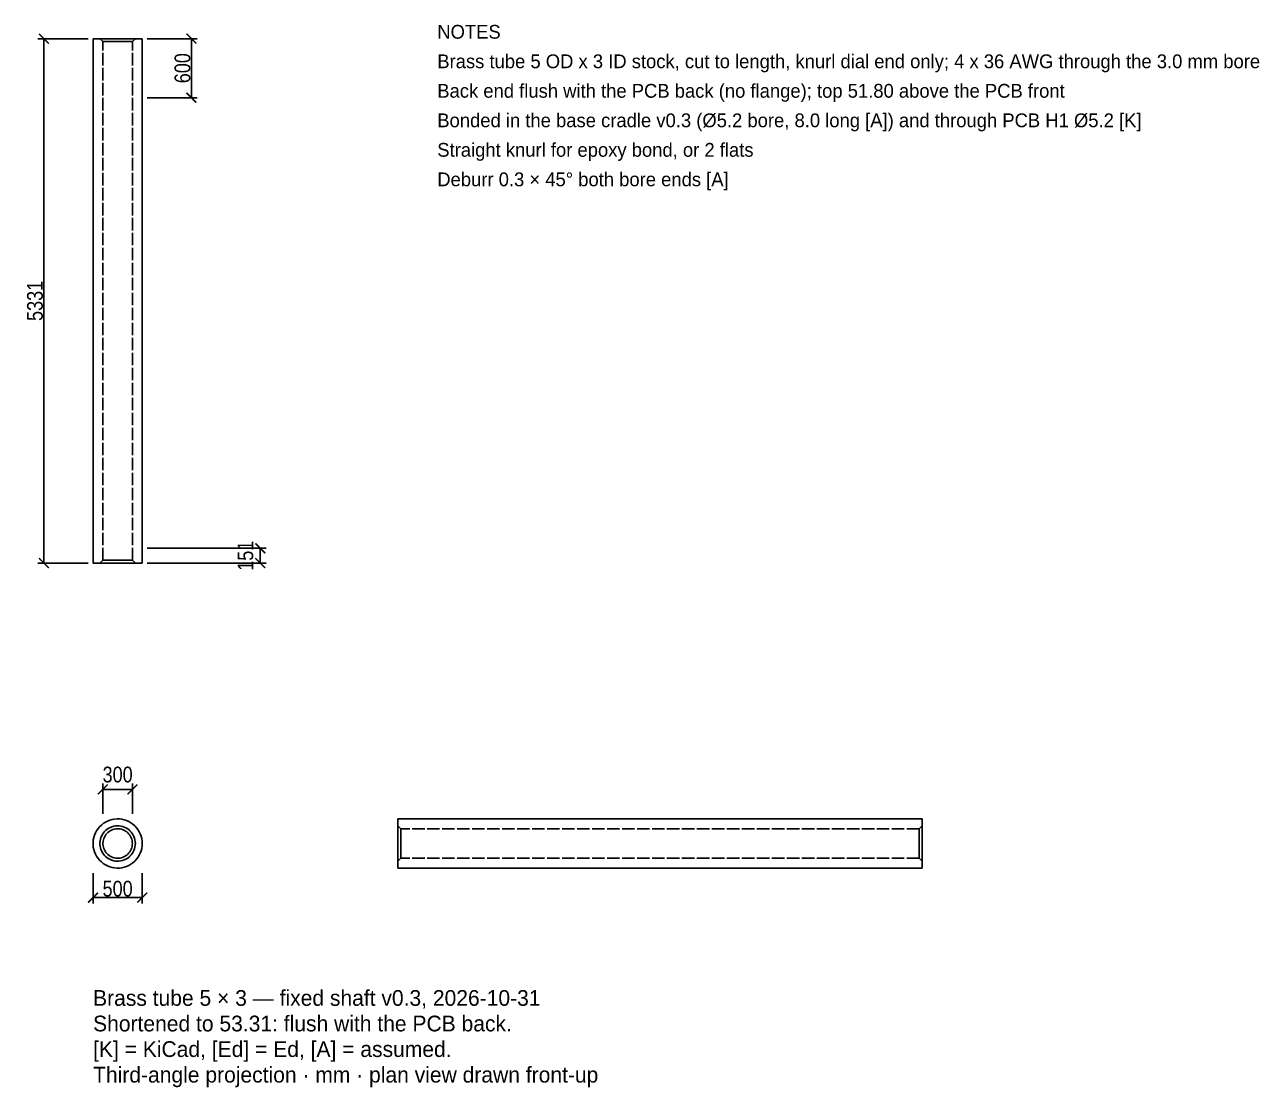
# Model space of a CAD drawing. Header units: millimetres. Extents: x -9 to 116, y -25 to 83.
import ezdxf

# ---------------------------------------------------------------- set-up
doc = ezdxf.new("R2010")
doc.units = ezdxf.units.MM
doc.linetypes.add('DASHED', pattern=[1.524, 1.27, -0.254])
for name, color, linetype in [('DIMS', 3, 'CONTINUOUS'), ('HIDDEN', 8, 'DASHED'), ('TEXT', 7, 'CONTINUOUS'), ('VISIBLE', 7, 'CONTINUOUS')]:
    doc.layers.add(name, color=color, linetype=linetype)
doc.styles.add('OpenSansCondensed-Light', font='OpenSansCondensed-Light.ttf')
doc.dimstyles.new('EZDXF', dxfattribs={"dimtxt": 0.25, "dimasz": 0.175, "dimexe": 0.375, "dimexo": 0.125, "dimgap": 0.1, "dimtad": 1, "dimlfac": 100, "dimzin": 12, "dimdsep": 46, "dimtxsty": 'OpenSansCondensed-Light', "dimblk": 'ARCHTICK', "dimcen": 2.5, "dimazin": 3, "dimtfac": 0.5, "dimtmove": 2, "dimatfit": 3})

# ---------------------------------------------------------------- blocks, each defined once
blk = doc.blocks.new('_ARCHTICK')
at = {"color": 0, "linetype": 'BYBLOCK', "const_width": 0.15}
blk.add_lwpolyline([(-0.5, -0.5), (0.5, 0.5)], dxfattribs=at)

msp = doc.modelspace()

# ---------------------------------------------------------------- linework, layer by layer
at = {"layer": 'HIDDEN'}
for points in [[(-2.5, 81.80922), (-2.42063, 81.80922), (-2.34127, 81.80922), (-2.2619, 81.80922), (-2.18254, 81.80922), (-2.10317, 81.80922), (-2.02381, 81.80922), (-1.94444, 81.80922), (-1.86508, 81.80922), (-1.78571, 81.80922), (-1.70635, 81.80922), (-1.62698, 81.80922), (-1.54762, 81.80922), (-1.46825, 81.80922), (-1.38889, 81.80922), (-1.30952, 81.80922), (-1.23016, 81.80922), (-1.15079, 81.80922), (-1.07143, 81.80922), (-0.99206, 81.80922), (-0.9127, 81.80922), (-0.83333, 81.80922), (-0.75397, 81.80922), (-0.6746, 81.80922), (-0.59524, 81.80922), (-0.51587, 81.80922), (-0.43651, 81.80922), (-0.35714, 81.80922), (-0.27778, 81.80922), (-0.19841, 81.80922), (-0.11905, 81.80922), (-0.03968, 81.80922), (0.03968, 81.80922), (0.11905, 81.80922), (0.19841, 81.80922), (0.27778, 81.80922), (0.35714, 81.80922), (0.43651, 81.80922), (0.51587, 81.80922), (0.59524, 81.80922), (0.6746, 81.80922), (0.75397, 81.80922), (0.83333, 81.80922), (0.9127, 81.80922), (0.99206, 81.80922), (1.07143, 81.80922), (1.15079, 81.80922), (1.23016, 81.80922), (1.30952, 81.80922), (1.38889, 81.80922), (1.46825, 81.80922), (1.54762, 81.80922), (1.62698, 81.80922), (1.70635, 81.80922), (1.78571, 81.80922), (1.86508, 81.80922), (1.94444, 81.80922), (2.02381, 81.80922), (2.10317, 81.80922), (2.18254, 81.80922), (2.2619, 81.80922), (2.34127, 81.80922), (2.42063, 81.80922), (2.5, 81.80922)], [(1.8, 81.80922), (1.74286, 81.80922), (1.68571, 81.80922), (1.62857, 81.80922), (1.57143, 81.80922), (1.51429, 81.80922), (1.45714, 81.80922), (1.4, 81.80922), (1.34286, 81.80922), (1.28571, 81.80922), (1.22857, 81.80922), (1.17143, 81.80922), (1.11429, 81.80922), (1.05714, 81.80922), (1, 81.80922), (0.94286, 81.80922), (0.88571, 81.80922), (0.82857, 81.80922), (0.77143, 81.80922), (0.71429, 81.80922), (0.65714, 81.80922), (0.6, 81.80922), (0.54286, 81.80922), (0.48571, 81.80922), (0.42857, 81.80922), (0.37143, 81.80922), (0.31429, 81.80922), (0.25714, 81.80922), (0.2, 81.80922), (0.14286, 81.80922), (0.08571, 81.80922), (0.02857, 81.80922), (-0.02857, 81.80922), (-0.08571, 81.80922), (-0.14286, 81.80922), (-0.2, 81.80922), (-0.25714, 81.80922), (-0.31429, 81.80922), (-0.37143, 81.80922), (-0.42857, 81.80922), (-0.48571, 81.80922), (-0.54286, 81.80922), (-0.6, 81.80922), (-0.65714, 81.80922), (-0.71429, 81.80922), (-0.77143, 81.80922), (-0.82857, 81.80922), (-0.88571, 81.80922), (-0.94286, 81.80922), (-1, 81.80922), (-1.05714, 81.80922), (-1.11429, 81.80922), (-1.17143, 81.80922), (-1.22857, 81.80922), (-1.28571, 81.80922), (-1.34286, 81.80922), (-1.4, 81.80922), (-1.45714, 81.80922), (-1.51429, 81.80922), (-1.57143, 81.80922), (-1.62857, 81.80922), (-1.68571, 81.80922), (-1.74286, 81.80922), (-1.8, 81.80922)], [(-1.8, 81.80922), (-1.74286, 81.80922), (-1.68571, 81.80922), (-1.62857, 81.80922), (-1.57143, 81.80922), (-1.51429, 81.80922), (-1.45714, 81.80922), (-1.4, 81.80922), (-1.34286, 81.80922), (-1.28571, 81.80922), (-1.22857, 81.80922), (-1.17143, 81.80922), (-1.11429, 81.80922), (-1.05714, 81.80922), (-1, 81.80922), (-0.94286, 81.80922), (-0.88571, 81.80922), (-0.82857, 81.80922), (-0.77143, 81.80922), (-0.71429, 81.80922), (-0.65714, 81.80922), (-0.6, 81.80922), (-0.54286, 81.80922), (-0.48571, 81.80922), (-0.42857, 81.80922), (-0.37143, 81.80922), (-0.31429, 81.80922), (-0.25714, 81.80922), (-0.2, 81.80922), (-0.14286, 81.80922), (-0.08571, 81.80922), (-0.02857, 81.80922), (0.02857, 81.80922), (0.08571, 81.80922), (0.14286, 81.80922), (0.2, 81.80922), (0.25714, 81.80922), (0.31429, 81.80922), (0.37143, 81.80922), (0.42857, 81.80922), (0.48571, 81.80922), (0.54286, 81.80922), (0.6, 81.80922), (0.65714, 81.80922), (0.71429, 81.80922), (0.77143, 81.80922), (0.82857, 81.80922), (0.88571, 81.80922), (0.94286, 81.80922), (1, 81.80922), (1.05714, 81.80922), (1.11429, 81.80922), (1.17143, 81.80922), (1.22857, 81.80922), (1.28571, 81.80922), (1.34286, 81.80922), (1.4, 81.80922), (1.45714, 81.80922), (1.51429, 81.80922), (1.57143, 81.80922), (1.62857, 81.80922), (1.68571, 81.80922), (1.74286, 81.80922), (1.8, 81.80922)], [(-1.5, 81.50922), (-1.8, 81.80922)], [(1.8, 81.80922), (1.5, 81.50922)], [(1.5, 81.50922), (1.45238, 81.50922), (1.40476, 81.50922), (1.35714, 81.50922), (1.30952, 81.50922), (1.2619, 81.50922), (1.21429, 81.50922), (1.16667, 81.50922), (1.11905, 81.50922), (1.07143, 81.50922), (1.02381, 81.50922), (0.97619, 81.50922), (0.92857, 81.50922), (0.88095, 81.50922), (0.83333, 81.50922), (0.78571, 81.50922), (0.7381, 81.50922), (0.69048, 81.50922), (0.64286, 81.50922), (0.59524, 81.50922), (0.54762, 81.50922), (0.5, 81.50922), (0.45238, 81.50922), (0.40476, 81.50922), (0.35714, 81.50922), (0.30952, 81.50922), (0.2619, 81.50922), (0.21429, 81.50922), (0.16667, 81.50922), (0.11905, 81.50922), (0.07143, 81.50922), (0.02381, 81.50922), (-0.02381, 81.50922), (-0.07143, 81.50922), (-0.11905, 81.50922), (-0.16667, 81.50922), (-0.21429, 81.50922), (-0.2619, 81.50922), (-0.30952, 81.50922), (-0.35714, 81.50922), (-0.40476, 81.50922), (-0.45238, 81.50922), (-0.5, 81.50922), (-0.54762, 81.50922), (-0.59524, 81.50922), (-0.64286, 81.50922), (-0.69048, 81.50922), (-0.7381, 81.50922), (-0.78571, 81.50922), (-0.83333, 81.50922), (-0.88095, 81.50922), (-0.92857, 81.50922), (-0.97619, 81.50922), (-1.02381, 81.50922), (-1.07143, 81.50922), (-1.11905, 81.50922), (-1.16667, 81.50922), (-1.21429, 81.50922), (-1.2619, 81.50922), (-1.30952, 81.50922), (-1.35714, 81.50922), (-1.40476, 81.50922), (-1.45238, 81.50922), (-1.5, 81.50922)], [(-1.5, 81.50922), (-1.45238, 81.50922), (-1.40476, 81.50922), (-1.35714, 81.50922), (-1.30952, 81.50922), (-1.2619, 81.50922), (-1.21429, 81.50922), (-1.16667, 81.50922), (-1.11905, 81.50922), (-1.07143, 81.50922), (-1.02381, 81.50922), (-0.97619, 81.50922), (-0.92857, 81.50922), (-0.88095, 81.50922), (-0.83333, 81.50922), (-0.78571, 81.50922), (-0.7381, 81.50922), (-0.69048, 81.50922), (-0.64286, 81.50922), (-0.59524, 81.50922), (-0.54762, 81.50922), (-0.5, 81.50922), (-0.45238, 81.50922), (-0.40476, 81.50922), (-0.35714, 81.50922), (-0.30952, 81.50922), (-0.2619, 81.50922), (-0.21429, 81.50922), (-0.16667, 81.50922), (-0.11905, 81.50922), (-0.07143, 81.50922), (-0.02381, 81.50922), (0.02381, 81.50922), (0.07143, 81.50922), (0.11905, 81.50922), (0.16667, 81.50922), (0.21429, 81.50922), (0.2619, 81.50922), (0.30952, 81.50922), (0.35714, 81.50922), (0.40476, 81.50922), (0.45238, 81.50922), (0.5, 81.50922), (0.54762, 81.50922), (0.59524, 81.50922), (0.64286, 81.50922), (0.69048, 81.50922), (0.7381, 81.50922), (0.78571, 81.50922), (0.83333, 81.50922), (0.88095, 81.50922), (0.92857, 81.50922), (0.97619, 81.50922), (1.02381, 81.50922), (1.07143, 81.50922), (1.11905, 81.50922), (1.16667, 81.50922), (1.21429, 81.50922), (1.2619, 81.50922), (1.30952, 81.50922), (1.35714, 81.50922), (1.40476, 81.50922), (1.45238, 81.50922), (1.5, 81.50922)], [(-1.5, 28.79922), (-1.5, 81.50922)], [(1.5, 28.79922), (1.5, 81.50922)], [(-2.5, 28.49922), (-2.42063, 28.49922), (-2.34127, 28.49922), (-2.2619, 28.49922), (-2.18254, 28.49922), (-2.10317, 28.49922), (-2.02381, 28.49922), (-1.94444, 28.49922), (-1.86508, 28.49922), (-1.78571, 28.49922), (-1.70635, 28.49922), (-1.62698, 28.49922), (-1.54762, 28.49922), (-1.46825, 28.49922), (-1.38889, 28.49922), (-1.30952, 28.49922), (-1.23016, 28.49922), (-1.15079, 28.49922), (-1.07143, 28.49922), (-0.99206, 28.49922), (-0.9127, 28.49922), (-0.83333, 28.49922), (-0.75397, 28.49922), (-0.6746, 28.49922), (-0.59524, 28.49922), (-0.51587, 28.49922), (-0.43651, 28.49922), (-0.35714, 28.49922), (-0.27778, 28.49922), (-0.19841, 28.49922), (-0.11905, 28.49922), (-0.03968, 28.49922), (0.03968, 28.49922), (0.11905, 28.49922), (0.19841, 28.49922), (0.27778, 28.49922), (0.35714, 28.49922), (0.43651, 28.49922), (0.51587, 28.49922), (0.59524, 28.49922), (0.6746, 28.49922), (0.75397, 28.49922), (0.83333, 28.49922), (0.9127, 28.49922), (0.99206, 28.49922), (1.07143, 28.49922), (1.15079, 28.49922), (1.23016, 28.49922), (1.30952, 28.49922), (1.38889, 28.49922), (1.46825, 28.49922), (1.54762, 28.49922), (1.62698, 28.49922), (1.70635, 28.49922), (1.78571, 28.49922), (1.86508, 28.49922), (1.94444, 28.49922), (2.02381, 28.49922), (2.10317, 28.49922), (2.18254, 28.49922), (2.2619, 28.49922), (2.34127, 28.49922), (2.42063, 28.49922), (2.5, 28.49922)], [(-1.5, 28.79922), (-1.8, 28.49922)], [(1.8, 28.49922), (1.74286, 28.49922), (1.68571, 28.49922), (1.62857, 28.49922), (1.57143, 28.49922), (1.51429, 28.49922), (1.45714, 28.49922), (1.4, 28.49922), (1.34286, 28.49922), (1.28571, 28.49922), (1.22857, 28.49922), (1.17143, 28.49922), (1.11429, 28.49922), (1.05714, 28.49922), (1, 28.49922), (0.94286, 28.49922), (0.88571, 28.49922), (0.82857, 28.49922), (0.77143, 28.49922), (0.71429, 28.49922), (0.65714, 28.49922), (0.6, 28.49922), (0.54286, 28.49922), (0.48571, 28.49922), (0.42857, 28.49922), (0.37143, 28.49922), (0.31429, 28.49922), (0.25714, 28.49922), (0.2, 28.49922), (0.14286, 28.49922), (0.08571, 28.49922), (0.02857, 28.49922), (-0.02857, 28.49922), (-0.08571, 28.49922), (-0.14286, 28.49922), (-0.2, 28.49922), (-0.25714, 28.49922), (-0.31429, 28.49922), (-0.37143, 28.49922), (-0.42857, 28.49922), (-0.48571, 28.49922), (-0.54286, 28.49922), (-0.6, 28.49922), (-0.65714, 28.49922), (-0.71429, 28.49922), (-0.77143, 28.49922), (-0.82857, 28.49922), (-0.88571, 28.49922), (-0.94286, 28.49922), (-1, 28.49922), (-1.05714, 28.49922), (-1.11429, 28.49922), (-1.17143, 28.49922), (-1.22857, 28.49922), (-1.28571, 28.49922), (-1.34286, 28.49922), (-1.4, 28.49922), (-1.45714, 28.49922), (-1.51429, 28.49922), (-1.57143, 28.49922), (-1.62857, 28.49922), (-1.68571, 28.49922), (-1.74286, 28.49922), (-1.8, 28.49922)], [(-1.8, 28.49922), (-1.74286, 28.49922), (-1.68571, 28.49922), (-1.62857, 28.49922), (-1.57143, 28.49922), (-1.51429, 28.49922), (-1.45714, 28.49922), (-1.4, 28.49922), (-1.34286, 28.49922), (-1.28571, 28.49922), (-1.22857, 28.49922), (-1.17143, 28.49922), (-1.11429, 28.49922), (-1.05714, 28.49922), (-1, 28.49922), (-0.94286, 28.49922), (-0.88571, 28.49922), (-0.82857, 28.49922), (-0.77143, 28.49922), (-0.71429, 28.49922), (-0.65714, 28.49922), (-0.6, 28.49922), (-0.54286, 28.49922), (-0.48571, 28.49922), (-0.42857, 28.49922), (-0.37143, 28.49922), (-0.31429, 28.49922), (-0.25714, 28.49922), (-0.2, 28.49922), (-0.14286, 28.49922), (-0.08571, 28.49922), (-0.02857, 28.49922), (0.02857, 28.49922), (0.08571, 28.49922), (0.14286, 28.49922), (0.2, 28.49922), (0.25714, 28.49922), (0.31429, 28.49922), (0.37143, 28.49922), (0.42857, 28.49922), (0.48571, 28.49922), (0.54286, 28.49922), (0.6, 28.49922), (0.65714, 28.49922), (0.71429, 28.49922), (0.77143, 28.49922), (0.82857, 28.49922), (0.88571, 28.49922), (0.94286, 28.49922), (1, 28.49922), (1.05714, 28.49922), (1.11429, 28.49922), (1.17143, 28.49922), (1.22857, 28.49922), (1.28571, 28.49922), (1.34286, 28.49922), (1.4, 28.49922), (1.45714, 28.49922), (1.51429, 28.49922), (1.57143, 28.49922), (1.62857, 28.49922), (1.68571, 28.49922), (1.74286, 28.49922), (1.8, 28.49922)], [(1.5, 28.79922), (1.45238, 28.79922), (1.40476, 28.79922), (1.35714, 28.79922), (1.30952, 28.79922), (1.2619, 28.79922), (1.21429, 28.79922), (1.16667, 28.79922), (1.11905, 28.79922), (1.07143, 28.79922), (1.02381, 28.79922), (0.97619, 28.79922), (0.92857, 28.79922), (0.88095, 28.79922), (0.83333, 28.79922), (0.78571, 28.79922), (0.7381, 28.79922), (0.69048, 28.79922), (0.64286, 28.79922), (0.59524, 28.79922), (0.54762, 28.79922), (0.5, 28.79922), (0.45238, 28.79922), (0.40476, 28.79922), (0.35714, 28.79922), (0.30952, 28.79922), (0.2619, 28.79922), (0.21429, 28.79922), (0.16667, 28.79922), (0.11905, 28.79922), (0.07143, 28.79922), (0.02381, 28.79922), (-0.02381, 28.79922), (-0.07143, 28.79922), (-0.11905, 28.79922), (-0.16667, 28.79922), (-0.21429, 28.79922), (-0.2619, 28.79922), (-0.30952, 28.79922), (-0.35714, 28.79922), (-0.40476, 28.79922), (-0.45238, 28.79922), (-0.5, 28.79922), (-0.54762, 28.79922), (-0.59524, 28.79922), (-0.64286, 28.79922), (-0.69048, 28.79922), (-0.7381, 28.79922), (-0.78571, 28.79922), (-0.83333, 28.79922), (-0.88095, 28.79922), (-0.92857, 28.79922), (-0.97619, 28.79922), (-1.02381, 28.79922), (-1.07143, 28.79922), (-1.11905, 28.79922), (-1.16667, 28.79922), (-1.21429, 28.79922), (-1.2619, 28.79922), (-1.30952, 28.79922), (-1.35714, 28.79922), (-1.40476, 28.79922), (-1.45238, 28.79922), (-1.5, 28.79922)], [(-1.5, 28.79922), (-1.45238, 28.79922), (-1.40476, 28.79922), (-1.35714, 28.79922), (-1.30952, 28.79922), (-1.2619, 28.79922), (-1.21429, 28.79922), (-1.16667, 28.79922), (-1.11905, 28.79922), (-1.07143, 28.79922), (-1.02381, 28.79922), (-0.97619, 28.79922), (-0.92857, 28.79922), (-0.88095, 28.79922), (-0.83333, 28.79922), (-0.78571, 28.79922), (-0.7381, 28.79922), (-0.69048, 28.79922), (-0.64286, 28.79922), (-0.59524, 28.79922), (-0.54762, 28.79922), (-0.5, 28.79922), (-0.45238, 28.79922), (-0.40476, 28.79922), (-0.35714, 28.79922), (-0.30952, 28.79922), (-0.2619, 28.79922), (-0.21429, 28.79922), (-0.16667, 28.79922), (-0.11905, 28.79922), (-0.07143, 28.79922), (-0.02381, 28.79922), (0.02381, 28.79922), (0.07143, 28.79922), (0.11905, 28.79922), (0.16667, 28.79922), (0.21429, 28.79922), (0.2619, 28.79922), (0.30952, 28.79922), (0.35714, 28.79922), (0.40476, 28.79922), (0.45238, 28.79922), (0.5, 28.79922), (0.54762, 28.79922), (0.59524, 28.79922), (0.64286, 28.79922), (0.69048, 28.79922), (0.7381, 28.79922), (0.78571, 28.79922), (0.83333, 28.79922), (0.88095, 28.79922), (0.92857, 28.79922), (0.97619, 28.79922), (1.02381, 28.79922), (1.07143, 28.79922), (1.11905, 28.79922), (1.16667, 28.79922), (1.21429, 28.79922), (1.2619, 28.79922), (1.30952, 28.79922), (1.35714, 28.79922), (1.40476, 28.79922), (1.45238, 28.79922), (1.5, 28.79922)], [(1.8, 28.49922), (1.5, 28.79922)], [(2.5, 0), (2.48758, 0.24892), (2.45043, 0.49537), (2.38893, 0.73689), (2.30369, 0.97109), (2.19555, 1.19563), (2.0656, 1.4083), (1.91511, 1.60697), (1.74559, 1.78967), (1.55872, 1.95458), (1.35637, 2.10006), (1.14053, 2.22468), (0.91335, 2.32718), (0.6771, 2.40656), (0.43412, 2.46202), (0.18683, 2.49301), (-0.06233, 2.49922), (-0.31086, 2.4806), (-0.5563, 2.43732), (-0.79622, 2.36982), (-1.02822, 2.27876), (-1.25, 2.16506), (-1.45936, 2.02985), (-1.65421, 1.87445), (-1.83263, 1.70043), (-1.99283, 1.50951), (-2.13323, 1.30359), (-2.25242, 1.08471), (-2.34923, 0.85505), (-2.42269, 0.61689), (-2.47208, 0.37261), (-2.49689, 0.12461), (-2.49689, -0.12461), (-2.47208, -0.37261), (-2.42269, -0.61689), (-2.34923, -0.85505), (-2.25242, -1.08471), (-2.13323, -1.30359), (-1.99283, -1.50951), (-1.83263, -1.70043), (-1.65421, -1.87445), (-1.45936, -2.02985), (-1.25, -2.16506), (-1.02822, -2.27876), (-0.79622, -2.36982), (-0.5563, -2.43732), (-0.31086, -2.4806), (-0.06233, -2.49922), (0.18683, -2.49301), (0.43412, -2.46202), (0.6771, -2.40656), (0.91335, -2.32718), (1.14053, -2.22468), (1.35637, -2.10006), (1.55872, -1.95458), (1.74559, -1.78967), (1.91511, -1.60697), (2.0656, -1.4083), (2.19555, -1.19563), (2.30369, -0.97109), (2.38893, -0.73689), (2.45043, -0.49537), (2.48758, -0.24892), (2.5, 0)], [(1.8, 0), (1.79106, 0.17922), (1.76431, 0.35666), (1.72003, 0.53056), (1.65866, 0.69918), (1.5808, 0.86086), (1.48723, 1.01398), (1.37888, 1.15702), (1.25683, 1.28856), (1.12228, 1.4073), (0.97658, 1.51205), (0.82118, 1.60177), (0.65761, 1.67557), (0.48751, 1.73272), (0.31257, 1.77265), (0.13451, 1.79497), (-0.04488, 1.79944), (-0.22382, 1.78603), (-0.40054, 1.75487), (-0.57328, 1.70627), (-0.74032, 1.64071), (-0.9, 1.55885), (-1.05074, 1.46149), (-1.19103, 1.34961), (-1.31949, 1.22431), (-1.43484, 1.08685), (-1.53592, 0.93858), (-1.62174, 0.78099), (-1.69145, 0.61564), (-1.74434, 0.44416), (-1.7799, 0.26828), (-1.79776, 0.08972), (-1.79776, -0.08972), (-1.7799, -0.26828), (-1.74434, -0.44416), (-1.69145, -0.61564), (-1.62174, -0.78099), (-1.53592, -0.93858), (-1.43484, -1.08685), (-1.31949, -1.22431), (-1.19103, -1.34961), (-1.05074, -1.46149), (-0.9, -1.55885), (-0.74032, -1.64071), (-0.57328, -1.70627), (-0.40054, -1.75487), (-0.22382, -1.78603), (-0.04488, -1.79944), (0.13451, -1.79497), (0.31257, -1.77265), (0.48751, -1.73272), (0.65761, -1.67557), (0.82118, -1.60177), (0.97658, -1.51205), (1.12228, -1.4073), (1.25683, -1.28856), (1.37888, -1.15702), (1.48723, -1.01398), (1.5808, -0.86086), (1.65866, -0.69918), (1.72003, -0.53056), (1.76431, -0.35666), (1.79106, -0.17922), (1.8, 0)], [(1.5, 0), (1.49255, 0.14935), (1.47026, 0.29722), (1.43336, 0.44213), (1.38221, 0.58265), (1.31733, 0.71738), (1.23936, 0.84498), (1.14907, 0.96418), (1.04736, 1.0738), (0.93523, 1.17275), (0.81382, 1.26004), (0.68432, 1.33481), (0.54801, 1.39631), (0.40626, 1.44394), (0.26047, 1.47721), (0.1121, 1.49581), (-0.0374, 1.49953), (-0.18652, 1.48836), (-0.33378, 1.46239), (-0.47773, 1.42189), (-0.61693, 1.36726), (-0.75, 1.29904), (-0.87562, 1.21791), (-0.99253, 1.12467), (-1.09958, 1.02026), (-1.1957, 0.90571), (-1.27994, 0.78215), (-1.35145, 0.65083), (-1.40954, 0.51303), (-1.45362, 0.37014), (-1.48325, 0.22356), (-1.49814, 0.07477), (-1.49814, -0.07477), (-1.48325, -0.22356), (-1.45362, -0.37014), (-1.40954, -0.51303), (-1.35145, -0.65083), (-1.27994, -0.78215), (-1.1957, -0.90571), (-1.09958, -1.02026), (-0.99253, -1.12467), (-0.87562, -1.21791), (-0.75, -1.29904), (-0.61693, -1.36726), (-0.47773, -1.42189), (-0.33378, -1.46239), (-0.18652, -1.48836), (-0.0374, -1.49953), (0.1121, -1.49581), (0.26047, -1.47721), (0.40626, -1.44394), (0.54801, -1.39631), (0.68432, -1.33481), (0.81382, -1.26004), (0.93523, -1.17275), (1.04736, -1.0738), (1.14907, -0.96418), (1.23936, -0.84498), (1.31733, -0.71738), (1.38221, -0.58265), (1.43336, -0.44213), (1.47026, -0.29722), (1.49255, -0.14935), (1.5, 0)], [(28.5, 2.5), (28.5, 2.42063), (28.5, 2.34127), (28.5, 2.2619), (28.5, 2.18254), (28.5, 2.10317), (28.5, 2.02381), (28.5, 1.94444), (28.5, 1.86508), (28.5, 1.78571), (28.5, 1.70635), (28.5, 1.62698), (28.5, 1.54762), (28.5, 1.46825), (28.5, 1.38889), (28.5, 1.30952), (28.5, 1.23016), (28.5, 1.15079), (28.5, 1.07143), (28.5, 0.99206), (28.5, 0.9127), (28.5, 0.83333), (28.5, 0.75397), (28.5, 0.6746), (28.5, 0.59524), (28.5, 0.51587), (28.5, 0.43651), (28.5, 0.35714), (28.5, 0.27778), (28.5, 0.19841), (28.5, 0.11905), (28.5, 0.03968), (28.5, -0.03968), (28.5, -0.11905), (28.5, -0.19841), (28.5, -0.27778), (28.5, -0.35714), (28.5, -0.43651), (28.5, -0.51587), (28.5, -0.59524), (28.5, -0.6746), (28.5, -0.75397), (28.5, -0.83333), (28.5, -0.9127), (28.5, -0.99206), (28.5, -1.07143), (28.5, -1.15079), (28.5, -1.23016), (28.5, -1.30952), (28.5, -1.38889), (28.5, -1.46825), (28.5, -1.54762), (28.5, -1.62698), (28.5, -1.70635), (28.5, -1.78571), (28.5, -1.86508), (28.5, -1.94444), (28.5, -2.02381), (28.5, -2.10317), (28.5, -2.18254), (28.5, -2.2619), (28.5, -2.34127), (28.5, -2.42063), (28.5, -2.5)], [(28.5, 0), (28.5, 0.02857), (28.5, 0.05714), (28.5, 0.08571), (28.5, 0.11429), (28.5, 0.14286), (28.5, 0.17143), (28.5, 0.2), (28.5, 0.22857), (28.5, 0.25714), (28.5, 0.28571), (28.5, 0.31429), (28.5, 0.34286), (28.5, 0.37143), (28.5, 0.4), (28.5, 0.42857), (28.5, 0.45714), (28.5, 0.48571), (28.5, 0.51429), (28.5, 0.54286), (28.5, 0.57143), (28.5, 0.6), (28.5, 0.62857), (28.5, 0.65714), (28.5, 0.68571), (28.5, 0.71429), (28.5, 0.74286), (28.5, 0.77143), (28.5, 0.8), (28.5, 0.82857), (28.5, 0.85714), (28.5, 0.88571), (28.5, 0.91429), (28.5, 0.94286), (28.5, 0.97143), (28.5, 1), (28.5, 1.02857), (28.5, 1.05714), (28.5, 1.08571), (28.5, 1.11429), (28.5, 1.14286), (28.5, 1.17143), (28.5, 1.2), (28.5, 1.22857), (28.5, 1.25714), (28.5, 1.28571), (28.5, 1.31429), (28.5, 1.34286), (28.5, 1.37143), (28.5, 1.4), (28.5, 1.42857), (28.5, 1.45714), (28.5, 1.48571), (28.5, 1.51429), (28.5, 1.54286), (28.5, 1.57143), (28.5, 1.6), (28.5, 1.62857), (28.5, 1.65714), (28.5, 1.68571), (28.5, 1.71429), (28.5, 1.74286), (28.5, 1.77143), (28.5, 1.8)], [(28.5, 1.8), (28.5, 1.74286), (28.5, 1.68571), (28.5, 1.62857), (28.5, 1.57143), (28.5, 1.51429), (28.5, 1.45714), (28.5, 1.4), (28.5, 1.34286), (28.5, 1.28571), (28.5, 1.22857), (28.5, 1.17143), (28.5, 1.11429), (28.5, 1.05714), (28.5, 1), (28.5, 0.94286), (28.5, 0.88571), (28.5, 0.82857), (28.5, 0.77143), (28.5, 0.71429), (28.5, 0.65714), (28.5, 0.6), (28.5, 0.54286), (28.5, 0.48571), (28.5, 0.42857), (28.5, 0.37143), (28.5, 0.31429), (28.5, 0.25714), (28.5, 0.2), (28.5, 0.14286), (28.5, 0.08571), (28.5, 0.02857), (28.5, -0.02857), (28.5, -0.08571), (28.5, -0.14286), (28.5, -0.2), (28.5, -0.25714), (28.5, -0.31429), (28.5, -0.37143), (28.5, -0.42857), (28.5, -0.48571), (28.5, -0.54286), (28.5, -0.6), (28.5, -0.65714), (28.5, -0.71429), (28.5, -0.77143), (28.5, -0.82857), (28.5, -0.88571), (28.5, -0.94286), (28.5, -1), (28.5, -1.05714), (28.5, -1.11429), (28.5, -1.17143), (28.5, -1.22857), (28.5, -1.28571), (28.5, -1.34286), (28.5, -1.4), (28.5, -1.45714), (28.5, -1.51429), (28.5, -1.57143), (28.5, -1.62857), (28.5, -1.68571), (28.5, -1.74286), (28.5, -1.8)], [(28.8, 1.5), (28.5, 1.8)], [(28.8, 0), (28.8, 0.02381), (28.8, 0.04762), (28.8, 0.07143), (28.8, 0.09524), (28.8, 0.11905), (28.8, 0.14286), (28.8, 0.16667), (28.8, 0.19048), (28.8, 0.21429), (28.8, 0.2381), (28.8, 0.2619), (28.8, 0.28571), (28.8, 0.30952), (28.8, 0.33333), (28.8, 0.35714), (28.8, 0.38095), (28.8, 0.40476), (28.8, 0.42857), (28.8, 0.45238), (28.8, 0.47619), (28.8, 0.5), (28.8, 0.52381), (28.8, 0.54762), (28.8, 0.57143), (28.8, 0.59524), (28.8, 0.61905), (28.8, 0.64286), (28.8, 0.66667), (28.8, 0.69048), (28.8, 0.71429), (28.8, 0.7381), (28.8, 0.7619), (28.8, 0.78571), (28.8, 0.80952), (28.8, 0.83333), (28.8, 0.85714), (28.8, 0.88095), (28.8, 0.90476), (28.8, 0.92857), (28.8, 0.95238), (28.8, 0.97619), (28.8, 1), (28.8, 1.02381), (28.8, 1.04762), (28.8, 1.07143), (28.8, 1.09524), (28.8, 1.11905), (28.8, 1.14286), (28.8, 1.16667), (28.8, 1.19048), (28.8, 1.21429), (28.8, 1.2381), (28.8, 1.2619), (28.8, 1.28571), (28.8, 1.30952), (28.8, 1.33333), (28.8, 1.35714), (28.8, 1.38095), (28.8, 1.40476), (28.8, 1.42857), (28.8, 1.45238), (28.8, 1.47619), (28.8, 1.5)], [(28.8, 1.5), (28.8, 1.45238), (28.8, 1.40476), (28.8, 1.35714), (28.8, 1.30952), (28.8, 1.2619), (28.8, 1.21429), (28.8, 1.16667), (28.8, 1.11905), (28.8, 1.07143), (28.8, 1.02381), (28.8, 0.97619), (28.8, 0.92857), (28.8, 0.88095), (28.8, 0.83333), (28.8, 0.78571), (28.8, 0.7381), (28.8, 0.69048), (28.8, 0.64286), (28.8, 0.59524), (28.8, 0.54762), (28.8, 0.5), (28.8, 0.45238), (28.8, 0.40476), (28.8, 0.35714), (28.8, 0.30952), (28.8, 0.2619), (28.8, 0.21429), (28.8, 0.16667), (28.8, 0.11905), (28.8, 0.07143), (28.8, 0.02381), (28.8, -0.02381), (28.8, -0.07143), (28.8, -0.11905), (28.8, -0.16667), (28.8, -0.21429), (28.8, -0.2619), (28.8, -0.30952), (28.8, -0.35714), (28.8, -0.40476), (28.8, -0.45238), (28.8, -0.5), (28.8, -0.54762), (28.8, -0.59524), (28.8, -0.64286), (28.8, -0.69048), (28.8, -0.7381), (28.8, -0.78571), (28.8, -0.83333), (28.8, -0.88095), (28.8, -0.92857), (28.8, -0.97619), (28.8, -1.02381), (28.8, -1.07143), (28.8, -1.11905), (28.8, -1.16667), (28.8, -1.21429), (28.8, -1.2619), (28.8, -1.30952), (28.8, -1.35714), (28.8, -1.40476), (28.8, -1.45238), (28.8, -1.5)], [(81.51, 1.5), (28.8, 1.5)], [(81.51, 1.5), (81.81, 1.8)], [(81.51, 0), (81.51, 0.02381), (81.51, 0.04762), (81.51, 0.07143), (81.51, 0.09524), (81.51, 0.11905), (81.51, 0.14286), (81.51, 0.16667), (81.51, 0.19048), (81.51, 0.21429), (81.51, 0.2381), (81.51, 0.2619), (81.51, 0.28571), (81.51, 0.30952), (81.51, 0.33333), (81.51, 0.35714), (81.51, 0.38095), (81.51, 0.40476), (81.51, 0.42857), (81.51, 0.45238), (81.51, 0.47619), (81.51, 0.5), (81.51, 0.52381), (81.51, 0.54762), (81.51, 0.57143), (81.51, 0.59524), (81.51, 0.61905), (81.51, 0.64286), (81.51, 0.66667), (81.51, 0.69048), (81.51, 0.71429), (81.51, 0.7381), (81.51, 0.7619), (81.51, 0.78571), (81.51, 0.80952), (81.51, 0.83333), (81.51, 0.85714), (81.51, 0.88095), (81.51, 0.90476), (81.51, 0.92857), (81.51, 0.95238), (81.51, 0.97619), (81.51, 1), (81.51, 1.02381), (81.51, 1.04762), (81.51, 1.07143), (81.51, 1.09524), (81.51, 1.11905), (81.51, 1.14286), (81.51, 1.16667), (81.51, 1.19048), (81.51, 1.21429), (81.51, 1.2381), (81.51, 1.2619), (81.51, 1.28571), (81.51, 1.30952), (81.51, 1.33333), (81.51, 1.35714), (81.51, 1.38095), (81.51, 1.40476), (81.51, 1.42857), (81.51, 1.45238), (81.51, 1.47619), (81.51, 1.5)], [(81.51, 1.5), (81.51, 1.45238), (81.51, 1.40476), (81.51, 1.35714), (81.51, 1.30952), (81.51, 1.2619), (81.51, 1.21429), (81.51, 1.16667), (81.51, 1.11905), (81.51, 1.07143), (81.51, 1.02381), (81.51, 0.97619), (81.51, 0.92857), (81.51, 0.88095), (81.51, 0.83333), (81.51, 0.78571), (81.51, 0.7381), (81.51, 0.69048), (81.51, 0.64286), (81.51, 0.59524), (81.51, 0.54762), (81.51, 0.5), (81.51, 0.45238), (81.51, 0.40476), (81.51, 0.35714), (81.51, 0.30952), (81.51, 0.2619), (81.51, 0.21429), (81.51, 0.16667), (81.51, 0.11905), (81.51, 0.07143), (81.51, 0.02381), (81.51, -0.02381), (81.51, -0.07143), (81.51, -0.11905), (81.51, -0.16667), (81.51, -0.21429), (81.51, -0.2619), (81.51, -0.30952), (81.51, -0.35714), (81.51, -0.40476), (81.51, -0.45238), (81.51, -0.5), (81.51, -0.54762), (81.51, -0.59524), (81.51, -0.64286), (81.51, -0.69048), (81.51, -0.7381), (81.51, -0.78571), (81.51, -0.83333), (81.51, -0.88095), (81.51, -0.92857), (81.51, -0.97619), (81.51, -1.02381), (81.51, -1.07143), (81.51, -1.11905), (81.51, -1.16667), (81.51, -1.21429), (81.51, -1.2619), (81.51, -1.30952), (81.51, -1.35714), (81.51, -1.40476), (81.51, -1.45238), (81.51, -1.5)], [(81.81, 2.5), (81.81, 2.42063), (81.81, 2.34127), (81.81, 2.2619), (81.81, 2.18254), (81.81, 2.10317), (81.81, 2.02381), (81.81, 1.94444), (81.81, 1.86508), (81.81, 1.78571), (81.81, 1.70635), (81.81, 1.62698), (81.81, 1.54762), (81.81, 1.46825), (81.81, 1.38889), (81.81, 1.30952), (81.81, 1.23016), (81.81, 1.15079), (81.81, 1.07143), (81.81, 0.99206), (81.81, 0.9127), (81.81, 0.83333), (81.81, 0.75397), (81.81, 0.6746), (81.81, 0.59524), (81.81, 0.51587), (81.81, 0.43651), (81.81, 0.35714), (81.81, 0.27778), (81.81, 0.19841), (81.81, 0.11905), (81.81, 0.03968), (81.81, -0.03968), (81.81, -0.11905), (81.81, -0.19841), (81.81, -0.27778), (81.81, -0.35714), (81.81, -0.43651), (81.81, -0.51587), (81.81, -0.59524), (81.81, -0.6746), (81.81, -0.75397), (81.81, -0.83333), (81.81, -0.9127), (81.81, -0.99206), (81.81, -1.07143), (81.81, -1.15079), (81.81, -1.23016), (81.81, -1.30952), (81.81, -1.38889), (81.81, -1.46825), (81.81, -1.54762), (81.81, -1.62698), (81.81, -1.70635), (81.81, -1.78571), (81.81, -1.86508), (81.81, -1.94444), (81.81, -2.02381), (81.81, -2.10317), (81.81, -2.18254), (81.81, -2.2619), (81.81, -2.34127), (81.81, -2.42063), (81.81, -2.5)], [(81.81, 0), (81.81, 0.02857), (81.81, 0.05714), (81.81, 0.08571), (81.81, 0.11429), (81.81, 0.14286), (81.81, 0.17143), (81.81, 0.2), (81.81, 0.22857), (81.81, 0.25714), (81.81, 0.28571), (81.81, 0.31429), (81.81, 0.34286), (81.81, 0.37143), (81.81, 0.4), (81.81, 0.42857), (81.81, 0.45714), (81.81, 0.48571), (81.81, 0.51429), (81.81, 0.54286), (81.81, 0.57143), (81.81, 0.6), (81.81, 0.62857), (81.81, 0.65714), (81.81, 0.68571), (81.81, 0.71429), (81.81, 0.74286), (81.81, 0.77143), (81.81, 0.8), (81.81, 0.82857), (81.81, 0.85714), (81.81, 0.88571), (81.81, 0.91429), (81.81, 0.94286), (81.81, 0.97143), (81.81, 1), (81.81, 1.02857), (81.81, 1.05714), (81.81, 1.08571), (81.81, 1.11429), (81.81, 1.14286), (81.81, 1.17143), (81.81, 1.2), (81.81, 1.22857), (81.81, 1.25714), (81.81, 1.28571), (81.81, 1.31429), (81.81, 1.34286), (81.81, 1.37143), (81.81, 1.4), (81.81, 1.42857), (81.81, 1.45714), (81.81, 1.48571), (81.81, 1.51429), (81.81, 1.54286), (81.81, 1.57143), (81.81, 1.6), (81.81, 1.62857), (81.81, 1.65714), (81.81, 1.68571), (81.81, 1.71429), (81.81, 1.74286), (81.81, 1.77143), (81.81, 1.8)], [(81.81, 1.8), (81.81, 1.74286), (81.81, 1.68571), (81.81, 1.62857), (81.81, 1.57143), (81.81, 1.51429), (81.81, 1.45714), (81.81, 1.4), (81.81, 1.34286), (81.81, 1.28571), (81.81, 1.22857), (81.81, 1.17143), (81.81, 1.11429), (81.81, 1.05714), (81.81, 1), (81.81, 0.94286), (81.81, 0.88571), (81.81, 0.82857), (81.81, 0.77143), (81.81, 0.71429), (81.81, 0.65714), (81.81, 0.6), (81.81, 0.54286), (81.81, 0.48571), (81.81, 0.42857), (81.81, 0.37143), (81.81, 0.31429), (81.81, 0.25714), (81.81, 0.2), (81.81, 0.14286), (81.81, 0.08571), (81.81, 0.02857), (81.81, -0.02857), (81.81, -0.08571), (81.81, -0.14286), (81.81, -0.2), (81.81, -0.25714), (81.81, -0.31429), (81.81, -0.37143), (81.81, -0.42857), (81.81, -0.48571), (81.81, -0.54286), (81.81, -0.6), (81.81, -0.65714), (81.81, -0.71429), (81.81, -0.77143), (81.81, -0.82857), (81.81, -0.88571), (81.81, -0.94286), (81.81, -1), (81.81, -1.05714), (81.81, -1.11429), (81.81, -1.17143), (81.81, -1.22857), (81.81, -1.28571), (81.81, -1.34286), (81.81, -1.4), (81.81, -1.45714), (81.81, -1.51429), (81.81, -1.57143), (81.81, -1.62857), (81.81, -1.68571), (81.81, -1.74286), (81.81, -1.8)], [(28.5, -1.8), (28.5, -1.77143), (28.5, -1.74286), (28.5, -1.71429), (28.5, -1.68571), (28.5, -1.65714), (28.5, -1.62857), (28.5, -1.6), (28.5, -1.57143), (28.5, -1.54286), (28.5, -1.51429), (28.5, -1.48571), (28.5, -1.45714), (28.5, -1.42857), (28.5, -1.4), (28.5, -1.37143), (28.5, -1.34286), (28.5, -1.31429), (28.5, -1.28571), (28.5, -1.25714), (28.5, -1.22857), (28.5, -1.2), (28.5, -1.17143), (28.5, -1.14286), (28.5, -1.11429), (28.5, -1.08571), (28.5, -1.05714), (28.5, -1.02857), (28.5, -1), (28.5, -0.97143), (28.5, -0.94286), (28.5, -0.91429), (28.5, -0.88571), (28.5, -0.85714), (28.5, -0.82857), (28.5, -0.8), (28.5, -0.77143), (28.5, -0.74286), (28.5, -0.71429), (28.5, -0.68571), (28.5, -0.65714), (28.5, -0.62857), (28.5, -0.6), (28.5, -0.57143), (28.5, -0.54286), (28.5, -0.51429), (28.5, -0.48571), (28.5, -0.45714), (28.5, -0.42857), (28.5, -0.4), (28.5, -0.37143), (28.5, -0.34286), (28.5, -0.31429), (28.5, -0.28571), (28.5, -0.25714), (28.5, -0.22857), (28.5, -0.2), (28.5, -0.17143), (28.5, -0.14286), (28.5, -0.11429), (28.5, -0.08571), (28.5, -0.05714), (28.5, -0.02857), (28.5, 0)], [(28.8, -1.5), (28.8, -1.47619), (28.8, -1.45238), (28.8, -1.42857), (28.8, -1.40476), (28.8, -1.38095), (28.8, -1.35714), (28.8, -1.33333), (28.8, -1.30952), (28.8, -1.28571), (28.8, -1.2619), (28.8, -1.2381), (28.8, -1.21429), (28.8, -1.19048), (28.8, -1.16667), (28.8, -1.14286), (28.8, -1.11905), (28.8, -1.09524), (28.8, -1.07143), (28.8, -1.04762), (28.8, -1.02381), (28.8, -1), (28.8, -0.97619), (28.8, -0.95238), (28.8, -0.92857), (28.8, -0.90476), (28.8, -0.88095), (28.8, -0.85714), (28.8, -0.83333), (28.8, -0.80952), (28.8, -0.78571), (28.8, -0.7619), (28.8, -0.7381), (28.8, -0.71429), (28.8, -0.69048), (28.8, -0.66667), (28.8, -0.64286), (28.8, -0.61905), (28.8, -0.59524), (28.8, -0.57143), (28.8, -0.54762), (28.8, -0.52381), (28.8, -0.5), (28.8, -0.47619), (28.8, -0.45238), (28.8, -0.42857), (28.8, -0.40476), (28.8, -0.38095), (28.8, -0.35714), (28.8, -0.33333), (28.8, -0.30952), (28.8, -0.28571), (28.8, -0.2619), (28.8, -0.2381), (28.8, -0.21429), (28.8, -0.19048), (28.8, -0.16667), (28.8, -0.14286), (28.8, -0.11905), (28.8, -0.09524), (28.8, -0.07143), (28.8, -0.04762), (28.8, -0.02381), (28.8, 0)], [(81.51, -1.5), (81.51, -1.47619), (81.51, -1.45238), (81.51, -1.42857), (81.51, -1.40476), (81.51, -1.38095), (81.51, -1.35714), (81.51, -1.33333), (81.51, -1.30952), (81.51, -1.28571), (81.51, -1.2619), (81.51, -1.2381), (81.51, -1.21429), (81.51, -1.19048), (81.51, -1.16667), (81.51, -1.14286), (81.51, -1.11905), (81.51, -1.09524), (81.51, -1.07143), (81.51, -1.04762), (81.51, -1.02381), (81.51, -1), (81.51, -0.97619), (81.51, -0.95238), (81.51, -0.92857), (81.51, -0.90476), (81.51, -0.88095), (81.51, -0.85714), (81.51, -0.83333), (81.51, -0.80952), (81.51, -0.78571), (81.51, -0.7619), (81.51, -0.7381), (81.51, -0.71429), (81.51, -0.69048), (81.51, -0.66667), (81.51, -0.64286), (81.51, -0.61905), (81.51, -0.59524), (81.51, -0.57143), (81.51, -0.54762), (81.51, -0.52381), (81.51, -0.5), (81.51, -0.47619), (81.51, -0.45238), (81.51, -0.42857), (81.51, -0.40476), (81.51, -0.38095), (81.51, -0.35714), (81.51, -0.33333), (81.51, -0.30952), (81.51, -0.28571), (81.51, -0.2619), (81.51, -0.2381), (81.51, -0.21429), (81.51, -0.19048), (81.51, -0.16667), (81.51, -0.14286), (81.51, -0.11905), (81.51, -0.09524), (81.51, -0.07143), (81.51, -0.04762), (81.51, -0.02381), (81.51, 0)], [(81.81, -1.8), (81.81, -1.77143), (81.81, -1.74286), (81.81, -1.71429), (81.81, -1.68571), (81.81, -1.65714), (81.81, -1.62857), (81.81, -1.6), (81.81, -1.57143), (81.81, -1.54286), (81.81, -1.51429), (81.81, -1.48571), (81.81, -1.45714), (81.81, -1.42857), (81.81, -1.4), (81.81, -1.37143), (81.81, -1.34286), (81.81, -1.31429), (81.81, -1.28571), (81.81, -1.25714), (81.81, -1.22857), (81.81, -1.2), (81.81, -1.17143), (81.81, -1.14286), (81.81, -1.11429), (81.81, -1.08571), (81.81, -1.05714), (81.81, -1.02857), (81.81, -1), (81.81, -0.97143), (81.81, -0.94286), (81.81, -0.91429), (81.81, -0.88571), (81.81, -0.85714), (81.81, -0.82857), (81.81, -0.8), (81.81, -0.77143), (81.81, -0.74286), (81.81, -0.71429), (81.81, -0.68571), (81.81, -0.65714), (81.81, -0.62857), (81.81, -0.6), (81.81, -0.57143), (81.81, -0.54286), (81.81, -0.51429), (81.81, -0.48571), (81.81, -0.45714), (81.81, -0.42857), (81.81, -0.4), (81.81, -0.37143), (81.81, -0.34286), (81.81, -0.31429), (81.81, -0.28571), (81.81, -0.25714), (81.81, -0.22857), (81.81, -0.2), (81.81, -0.17143), (81.81, -0.14286), (81.81, -0.11429), (81.81, -0.08571), (81.81, -0.05714), (81.81, -0.02857), (81.81, 0)], [(28.8, -1.5), (28.5, -1.8)], [(81.51, -1.5), (28.8, -1.5)], [(81.51, -1.5), (81.81, -1.8)]]:
    msp.add_lwpolyline(points, dxfattribs=at)
at = {"layer": 'VISIBLE'}
for points in [[(2.5, 81.80922), (2.42063, 81.80922), (2.34127, 81.80922), (2.2619, 81.80922), (2.18254, 81.80922), (2.10317, 81.80922), (2.02381, 81.80922), (1.94444, 81.80922), (1.86508, 81.80922), (1.78571, 81.80922), (1.70635, 81.80922), (1.62698, 81.80922), (1.54762, 81.80922), (1.46825, 81.80922), (1.38889, 81.80922), (1.30952, 81.80922), (1.23016, 81.80922), (1.15079, 81.80922), (1.07143, 81.80922), (0.99206, 81.80922), (0.9127, 81.80922), (0.83333, 81.80922), (0.75397, 81.80922), (0.6746, 81.80922), (0.59524, 81.80922), (0.51587, 81.80922), (0.43651, 81.80922), (0.35714, 81.80922), (0.27778, 81.80922), (0.19841, 81.80922), (0.11905, 81.80922), (0.03968, 81.80922), (-0.03968, 81.80922), (-0.11905, 81.80922), (-0.19841, 81.80922), (-0.27778, 81.80922), (-0.35714, 81.80922), (-0.43651, 81.80922), (-0.51587, 81.80922), (-0.59524, 81.80922), (-0.6746, 81.80922), (-0.75397, 81.80922), (-0.83333, 81.80922), (-0.9127, 81.80922), (-0.99206, 81.80922), (-1.07143, 81.80922), (-1.15079, 81.80922), (-1.23016, 81.80922), (-1.30952, 81.80922), (-1.38889, 81.80922), (-1.46825, 81.80922), (-1.54762, 81.80922), (-1.62698, 81.80922), (-1.70635, 81.80922), (-1.78571, 81.80922), (-1.86508, 81.80922), (-1.94444, 81.80922), (-2.02381, 81.80922), (-2.10317, 81.80922), (-2.18254, 81.80922), (-2.2619, 81.80922), (-2.34127, 81.80922), (-2.42063, 81.80922), (-2.5, 81.80922)], [(-2.5, 28.49922), (-2.5, 81.80922)], [(2.5, 28.49922), (2.5, 81.80922)], [(2.5, 28.49922), (2.42063, 28.49922), (2.34127, 28.49922), (2.2619, 28.49922), (2.18254, 28.49922), (2.10317, 28.49922), (2.02381, 28.49922), (1.94444, 28.49922), (1.86508, 28.49922), (1.78571, 28.49922), (1.70635, 28.49922), (1.62698, 28.49922), (1.54762, 28.49922), (1.46825, 28.49922), (1.38889, 28.49922), (1.30952, 28.49922), (1.23016, 28.49922), (1.15079, 28.49922), (1.07143, 28.49922), (0.99206, 28.49922), (0.9127, 28.49922), (0.83333, 28.49922), (0.75397, 28.49922), (0.6746, 28.49922), (0.59524, 28.49922), (0.51587, 28.49922), (0.43651, 28.49922), (0.35714, 28.49922), (0.27778, 28.49922), (0.19841, 28.49922), (0.11905, 28.49922), (0.03968, 28.49922), (-0.03968, 28.49922), (-0.11905, 28.49922), (-0.19841, 28.49922), (-0.27778, 28.49922), (-0.35714, 28.49922), (-0.43651, 28.49922), (-0.51587, 28.49922), (-0.59524, 28.49922), (-0.6746, 28.49922), (-0.75397, 28.49922), (-0.83333, 28.49922), (-0.9127, 28.49922), (-0.99206, 28.49922), (-1.07143, 28.49922), (-1.15079, 28.49922), (-1.23016, 28.49922), (-1.30952, 28.49922), (-1.38889, 28.49922), (-1.46825, 28.49922), (-1.54762, 28.49922), (-1.62698, 28.49922), (-1.70635, 28.49922), (-1.78571, 28.49922), (-1.86508, 28.49922), (-1.94444, 28.49922), (-2.02381, 28.49922), (-2.10317, 28.49922), (-2.18254, 28.49922), (-2.2619, 28.49922), (-2.34127, 28.49922), (-2.42063, 28.49922), (-2.5, 28.49922)], [(2.5, 0), (2.48758, 0.24892), (2.45043, 0.49537), (2.38893, 0.73689), (2.30369, 0.97109), (2.19555, 1.19563), (2.0656, 1.4083), (1.91511, 1.60697), (1.74559, 1.78967), (1.55872, 1.95458), (1.35637, 2.10006), (1.14053, 2.22468), (0.91335, 2.32718), (0.6771, 2.40656), (0.43412, 2.46202), (0.18683, 2.49301), (-0.06233, 2.49922), (-0.31086, 2.4806), (-0.5563, 2.43732), (-0.79622, 2.36982), (-1.02822, 2.27876), (-1.25, 2.16506), (-1.45936, 2.02985), (-1.65421, 1.87445), (-1.83263, 1.70043), (-1.99283, 1.50951), (-2.13323, 1.30359), (-2.25242, 1.08471), (-2.34923, 0.85505), (-2.42269, 0.61689), (-2.47208, 0.37261), (-2.49689, 0.12461), (-2.49689, -0.12461), (-2.47208, -0.37261), (-2.42269, -0.61689), (-2.34923, -0.85505), (-2.25242, -1.08471), (-2.13323, -1.30359), (-1.99283, -1.50951), (-1.83263, -1.70043), (-1.65421, -1.87445), (-1.45936, -2.02985), (-1.25, -2.16506), (-1.02822, -2.27876), (-0.79622, -2.36982), (-0.5563, -2.43732), (-0.31086, -2.4806), (-0.06233, -2.49922), (0.18683, -2.49301), (0.43412, -2.46202), (0.6771, -2.40656), (0.91335, -2.32718), (1.14053, -2.22468), (1.35637, -2.10006), (1.55872, -1.95458), (1.74559, -1.78967), (1.91511, -1.60697), (2.0656, -1.4083), (2.19555, -1.19563), (2.30369, -0.97109), (2.38893, -0.73689), (2.45043, -0.49537), (2.48758, -0.24892), (2.5, 0)], [(1.8, 0), (1.79106, 0.17922), (1.76431, 0.35666), (1.72003, 0.53056), (1.65866, 0.69918), (1.5808, 0.86086), (1.48723, 1.01398), (1.37888, 1.15702), (1.25683, 1.28856), (1.12228, 1.4073), (0.97658, 1.51205), (0.82118, 1.60177), (0.65761, 1.67557), (0.48751, 1.73272), (0.31257, 1.77265), (0.13451, 1.79497), (-0.04488, 1.79944), (-0.22382, 1.78603), (-0.40054, 1.75487), (-0.57328, 1.70627), (-0.74032, 1.64071), (-0.9, 1.55885), (-1.05074, 1.46149), (-1.19103, 1.34961), (-1.31949, 1.22431), (-1.43484, 1.08685), (-1.53592, 0.93858), (-1.62174, 0.78099), (-1.69145, 0.61564), (-1.74434, 0.44416), (-1.7799, 0.26828), (-1.79776, 0.08972), (-1.79776, -0.08972), (-1.7799, -0.26828), (-1.74434, -0.44416), (-1.69145, -0.61564), (-1.62174, -0.78099), (-1.53592, -0.93858), (-1.43484, -1.08685), (-1.31949, -1.22431), (-1.19103, -1.34961), (-1.05074, -1.46149), (-0.9, -1.55885), (-0.74032, -1.64071), (-0.57328, -1.70627), (-0.40054, -1.75487), (-0.22382, -1.78603), (-0.04488, -1.79944), (0.13451, -1.79497), (0.31257, -1.77265), (0.48751, -1.73272), (0.65761, -1.67557), (0.82118, -1.60177), (0.97658, -1.51205), (1.12228, -1.4073), (1.25683, -1.28856), (1.37888, -1.15702), (1.48723, -1.01398), (1.5808, -0.86086), (1.65866, -0.69918), (1.72003, -0.53056), (1.76431, -0.35666), (1.79106, -0.17922), (1.8, 0)], [(1.5, 0), (1.49255, 0.14935), (1.47026, 0.29722), (1.43336, 0.44213), (1.38221, 0.58265), (1.31733, 0.71738), (1.23936, 0.84498), (1.14907, 0.96418), (1.04736, 1.0738), (0.93523, 1.17275), (0.81382, 1.26004), (0.68432, 1.33481), (0.54801, 1.39631), (0.40626, 1.44394), (0.26047, 1.47721), (0.1121, 1.49581), (-0.0374, 1.49953), (-0.18652, 1.48836), (-0.33378, 1.46239), (-0.47773, 1.42189), (-0.61693, 1.36726), (-0.75, 1.29904), (-0.87562, 1.21791), (-0.99253, 1.12467), (-1.09958, 1.02026), (-1.1957, 0.90571), (-1.27994, 0.78215), (-1.35145, 0.65083), (-1.40954, 0.51303), (-1.45362, 0.37014), (-1.48325, 0.22356), (-1.49814, 0.07477), (-1.49814, -0.07477), (-1.48325, -0.22356), (-1.45362, -0.37014), (-1.40954, -0.51303), (-1.35145, -0.65083), (-1.27994, -0.78215), (-1.1957, -0.90571), (-1.09958, -1.02026), (-0.99253, -1.12467), (-0.87562, -1.21791), (-0.75, -1.29904), (-0.61693, -1.36726), (-0.47773, -1.42189), (-0.33378, -1.46239), (-0.18652, -1.48836), (-0.0374, -1.49953), (0.1121, -1.49581), (0.26047, -1.47721), (0.40626, -1.44394), (0.54801, -1.39631), (0.68432, -1.33481), (0.81382, -1.26004), (0.93523, -1.17275), (1.04736, -1.0738), (1.14907, -0.96418), (1.23936, -0.84498), (1.31733, -0.71738), (1.38221, -0.58265), (1.43336, -0.44213), (1.47026, -0.29722), (1.49255, -0.14935), (1.5, 0)], [(28.5, 0), (28.5, 0.03968), (28.5, 0.07937), (28.5, 0.11905), (28.5, 0.15873), (28.5, 0.19841), (28.5, 0.2381), (28.5, 0.27778), (28.5, 0.31746), (28.5, 0.35714), (28.5, 0.39683), (28.5, 0.43651), (28.5, 0.47619), (28.5, 0.51587), (28.5, 0.55556), (28.5, 0.59524), (28.5, 0.63492), (28.5, 0.6746), (28.5, 0.71429), (28.5, 0.75397), (28.5, 0.79365), (28.5, 0.83333), (28.5, 0.87302), (28.5, 0.9127), (28.5, 0.95238), (28.5, 0.99206), (28.5, 1.03175), (28.5, 1.07143), (28.5, 1.11111), (28.5, 1.15079), (28.5, 1.19048), (28.5, 1.23016), (28.5, 1.26984), (28.5, 1.30952), (28.5, 1.34921), (28.5, 1.38889), (28.5, 1.42857), (28.5, 1.46825), (28.5, 1.50794), (28.5, 1.54762), (28.5, 1.5873), (28.5, 1.62698), (28.5, 1.66667), (28.5, 1.70635), (28.5, 1.74603), (28.5, 1.78571), (28.5, 1.8254), (28.5, 1.86508), (28.5, 1.90476), (28.5, 1.94444), (28.5, 1.98413), (28.5, 2.02381), (28.5, 2.06349), (28.5, 2.10317), (28.5, 2.14286), (28.5, 2.18254), (28.5, 2.22222), (28.5, 2.2619), (28.5, 2.30159), (28.5, 2.34127), (28.5, 2.38095), (28.5, 2.42063), (28.5, 2.46032), (28.5, 2.5)], [(81.81, 2.5), (28.5, 2.5)], [(81.81, 0), (81.81, 0.03968), (81.81, 0.07937), (81.81, 0.11905), (81.81, 0.15873), (81.81, 0.19841), (81.81, 0.2381), (81.81, 0.27778), (81.81, 0.31746), (81.81, 0.35714), (81.81, 0.39683), (81.81, 0.43651), (81.81, 0.47619), (81.81, 0.51587), (81.81, 0.55556), (81.81, 0.59524), (81.81, 0.63492), (81.81, 0.6746), (81.81, 0.71429), (81.81, 0.75397), (81.81, 0.79365), (81.81, 0.83333), (81.81, 0.87302), (81.81, 0.9127), (81.81, 0.95238), (81.81, 0.99206), (81.81, 1.03175), (81.81, 1.07143), (81.81, 1.11111), (81.81, 1.15079), (81.81, 1.19048), (81.81, 1.23016), (81.81, 1.26984), (81.81, 1.30952), (81.81, 1.34921), (81.81, 1.38889), (81.81, 1.42857), (81.81, 1.46825), (81.81, 1.50794), (81.81, 1.54762), (81.81, 1.5873), (81.81, 1.62698), (81.81, 1.66667), (81.81, 1.70635), (81.81, 1.74603), (81.81, 1.78571), (81.81, 1.8254), (81.81, 1.86508), (81.81, 1.90476), (81.81, 1.94444), (81.81, 1.98413), (81.81, 2.02381), (81.81, 2.06349), (81.81, 2.10317), (81.81, 2.14286), (81.81, 2.18254), (81.81, 2.22222), (81.81, 2.2619), (81.81, 2.30159), (81.81, 2.34127), (81.81, 2.38095), (81.81, 2.42063), (81.81, 2.46032), (81.81, 2.5)], [(28.5, -2.5), (28.5, -2.46032), (28.5, -2.42063), (28.5, -2.38095), (28.5, -2.34127), (28.5, -2.30159), (28.5, -2.2619), (28.5, -2.22222), (28.5, -2.18254), (28.5, -2.14286), (28.5, -2.10317), (28.5, -2.06349), (28.5, -2.02381), (28.5, -1.98413), (28.5, -1.94444), (28.5, -1.90476), (28.5, -1.86508), (28.5, -1.8254), (28.5, -1.78571), (28.5, -1.74603), (28.5, -1.70635), (28.5, -1.66667), (28.5, -1.62698), (28.5, -1.5873), (28.5, -1.54762), (28.5, -1.50794), (28.5, -1.46825), (28.5, -1.42857), (28.5, -1.38889), (28.5, -1.34921), (28.5, -1.30952), (28.5, -1.26984), (28.5, -1.23016), (28.5, -1.19048), (28.5, -1.15079), (28.5, -1.11111), (28.5, -1.07143), (28.5, -1.03175), (28.5, -0.99206), (28.5, -0.95238), (28.5, -0.9127), (28.5, -0.87302), (28.5, -0.83333), (28.5, -0.79365), (28.5, -0.75397), (28.5, -0.71429), (28.5, -0.6746), (28.5, -0.63492), (28.5, -0.59524), (28.5, -0.55556), (28.5, -0.51587), (28.5, -0.47619), (28.5, -0.43651), (28.5, -0.39683), (28.5, -0.35714), (28.5, -0.31746), (28.5, -0.27778), (28.5, -0.2381), (28.5, -0.19841), (28.5, -0.15873), (28.5, -0.11905), (28.5, -0.07937), (28.5, -0.03968), (28.5, 0)], [(81.81, -2.5), (81.81, -2.46032), (81.81, -2.42063), (81.81, -2.38095), (81.81, -2.34127), (81.81, -2.30159), (81.81, -2.2619), (81.81, -2.22222), (81.81, -2.18254), (81.81, -2.14286), (81.81, -2.10317), (81.81, -2.06349), (81.81, -2.02381), (81.81, -1.98413), (81.81, -1.94444), (81.81, -1.90476), (81.81, -1.86508), (81.81, -1.8254), (81.81, -1.78571), (81.81, -1.74603), (81.81, -1.70635), (81.81, -1.66667), (81.81, -1.62698), (81.81, -1.5873), (81.81, -1.54762), (81.81, -1.50794), (81.81, -1.46825), (81.81, -1.42857), (81.81, -1.38889), (81.81, -1.34921), (81.81, -1.30952), (81.81, -1.26984), (81.81, -1.23016), (81.81, -1.19048), (81.81, -1.15079), (81.81, -1.11111), (81.81, -1.07143), (81.81, -1.03175), (81.81, -0.99206), (81.81, -0.95238), (81.81, -0.9127), (81.81, -0.87302), (81.81, -0.83333), (81.81, -0.79365), (81.81, -0.75397), (81.81, -0.71429), (81.81, -0.6746), (81.81, -0.63492), (81.81, -0.59524), (81.81, -0.55556), (81.81, -0.51587), (81.81, -0.47619), (81.81, -0.43651), (81.81, -0.39683), (81.81, -0.35714), (81.81, -0.31746), (81.81, -0.27778), (81.81, -0.2381), (81.81, -0.19841), (81.81, -0.15873), (81.81, -0.11905), (81.81, -0.07937), (81.81, -0.03968), (81.81, 0)], [(81.81, -2.5), (28.5, -2.5)]]:
    msp.add_lwpolyline(points, dxfattribs=at)

# ---------------------------------------------------------------- texts
at = {"layer": 'TEXT'}
for s, height, p in [('NOTES', 1.4, (32.5, 81.80922)), ('Brass tube 5 OD x 3 ID stock, cut to length, knurl dial end only; 4 x 36 AWG through the 3.0 mm bore', 1.4, (32.5, 78.80922)), ('Back end flush with the PCB back (no flange); top 51.80 above the PCB front', 1.4, (32.5, 75.80922)), ('Bonded in the base cradle v0.3 (Ø5.2 bore, 8.0 long [A]) and through PCB H1 Ø5.2 [K]', 1.4, (32.5, 72.80922)), ('Straight knurl for epoxy bond, or 2 flats', 1.4, (32.5, 69.80922)), ('Deburr 0.3 × 45° both bore ends [A]', 1.4, (32.5, 66.80922)), ('Brass tube 5 × 3 — fixed shaft v0.3, 2026-10-31', 1.6, (-2.49689, -16.49922)), ('Shortened to 53.31: flush with the PCB back.', 1.6, (-2.49689, -19.09922)), ('[K] = KiCad, [Ed] = Ed, [A] = assumed.', 1.6, (-2.49689, -21.69922)), ('Third-angle projection · mm · plan view drawn front-up', 1.6, (-2.49689, -24.29922))]:
    msp.add_text(s, height=height, dxfattribs=at).set_placement(p)

# ---------------------------------------------------------------- dimensions: what is measured, and where the dimension line sits
at = {"layer": 'DIMS'}
for base, p1, p2 in [((-7.5, 28.49922), (-2.5, 28.49922), (-2.5, 81.80922)), ((7.5, 75.80922), (2.5, 75.80922), (2.5, 81.80922)), ((14.5, 28.49922), (2.5, 28.49922), (2.5, 30.00922))]:
    msp.add_linear_dim(base=base, p1=p1, p2=p2, angle=90, dimstyle='EZDXF', override={"dimtxt": 1.6, "dimasz": 1, "dimexe": 0.6, "dimexo": 0.5, "dimdec": 2}, dxfattribs=at).render()
for base, p1, p2 in [((-1.5, 5.5), (-1.5, 2.5), (1.5, 2.5)), ((-2.5, -5.5), (-2.5, -2.5), (2.5, -2.5))]:
    msp.add_linear_dim(base=base, p1=p1, p2=p2, dimstyle='EZDXF', override={"dimtxt": 1.6, "dimasz": 1, "dimexe": 0.6, "dimexo": 0.5, "dimdec": 2}, dxfattribs=at).render()

doc.saveas('drawing.dxf')
